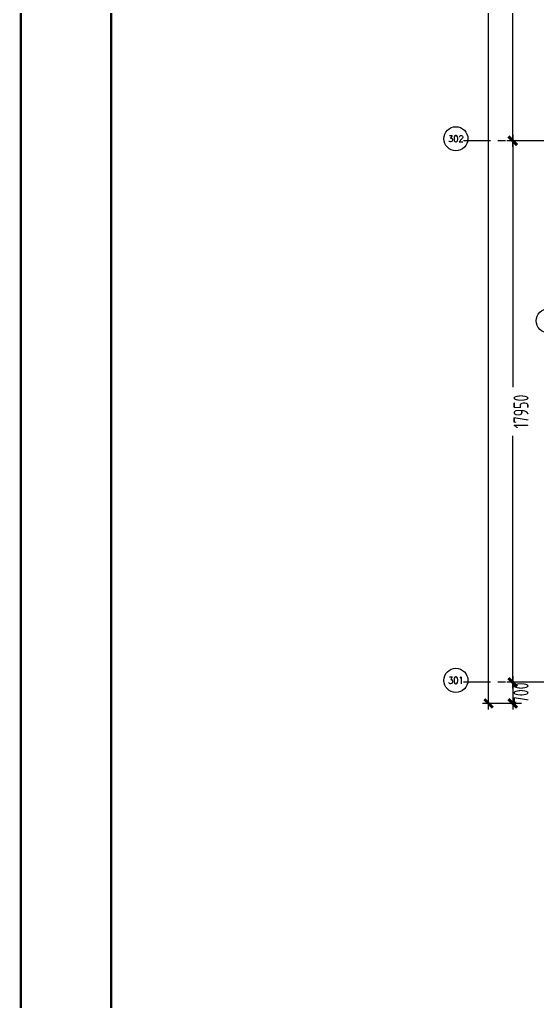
# Model space of a CAD drawing. Extents: x -1201378 to 2367219, y -619313 to 244905.
# Drawn here: x -287929 to -270759, y -265822 to -233285 of the extents above; entities that cross this region are included whole.
import ezdxf
from ezdxf.enums import TextEntityAlignment as Align

# ---------------------------------------------------------------- set-up
doc = ezdxf.new("R2010")
doc.units = 0
doc.header["$LTSCALE"] = 1000
doc.linetypes.add('CENTER', pattern=[2, 1.25, -0.25, 0.25, -0.25])
doc.layers.get('0').update_dxf_attribs({"linetype": 'CONTINUOUS'})
doc.layers.get('Defpoints').update_dxf_attribs({"linetype": 'CONTINUOUS'})
doc.layers.add('0-cxFrame', color=155, linetype='CONTINUOUS')
for name, color, linetype, lineweight in [('0-cxText', 131, 'CONTINUOUS', 25), ('S-axis', 111, 'CONTINUOUS', 0), ('S-dote', 5, 'CENTER', 0)]:
    doc.layers.add(name, color=color, linetype=linetype, lineweight=lineweight)
doc.styles.add('_TCH_AXIS', font='COMPLEX', dxfattribs={"bigfont": 'GBCBIG'})
doc.styles.add('cx_tuming', font='simhei.ttf')
doc.styles.add('cx_tuqian1', font='')
doc.styles.add('TSSD_Dimension', font='tssdeng.shx', dxfattribs={"width": 0.7, "bigfont": 'hztxt.shx'})
doc.styles.add('黑体', font='simhei.ttf', dxfattribs={"width": 0.8})
doc.styles.get('cx_tuqian1').set_extended_font_data('SimSun')
doc.dimstyles.new('TSSD_200_200', dxfattribs={"dimtxt": 500, "dimasz": 200, "dimexe": 200, "dimexo": 500, "dimgap": 200, "dimtad": 1, "dimdec": 0, "dimzin": 0, "dimdsep": 46, "dimtxsty": 'TSSD_Dimension', "dimblk": 'ARCHTICK', "dimcen": 0, "dimdle": 200, "dimclrt": 7, "dimadec": 0, "dimazin": 0, "dimtfac": 1, "dimtdec": 0, "dimtix": 1, "dimtmove": 2, "dimatfit": 3, "dimfxl": 1, "dimtolj": 1, "dimtzin": 0, "dimarcsym": 0})

# ---------------------------------------------------------------- blocks, each defined once
blk = doc.blocks.new('_ArchTick')
at = {"color": 0, "linetype": 'ByBlock', "const_width": 0.5}
blk.add_lwpolyline([(-0.71, -0.71), (0.71, 0.71)], dxfattribs=at)
blk = doc.blocks.new('*D518')
at = {"layer": 'Defpoints', "color": 0, "transparency": 16777216}
for p in [(-270790, -319348), (-271576, -337298), (-270790, -337298)]:
    blk.add_point(p, dxfattribs=at)
at = {"layer": 'S-axis', "color": 0, "lineweight": -2, "transparency": 16777216}
for p, q in [((-271576, -319148), (-271576, -327517)), ((-271290, -319348), (-271776, -319348)), ((-271576, -337498), (-271576, -329129)), ((-271290, -337298), (-271776, -337298))]:
    blk.add_line(p, q, dxfattribs=at)
at = {"layer": 'S-axis', "color": 0, "lineweight": -2, "transparency": 16777216, "xscale": 200, "yscale": 200, "zscale": 200}
for p, rotation in [((-271576, -319348), 90), ((-271576, -337298), 270)]:
    blk.add_blockref('_ArchTick', p, dxfattribs=dict(at, rotation=rotation))
at = {"layer": 'S-axis', "color": 7, "transparency": 16777216, "insert": (-271301, -328323), "char_height": 500, "attachment_point": 5, "rotation": 90, "style": 'TSSD_Dimension'}
blk.add_mtext('\\A1;17950', dxfattribs=at)
blk = doc.blocks.new('*D519')
at = {"layer": 'Defpoints', "color": 0, "transparency": 16777216}
for p in [(-270790, -337298), (-271576, -355248), (-270790, -355248)]:
    blk.add_point(p, dxfattribs=at)
at = {"layer": 'S-axis', "color": 0, "lineweight": -2, "transparency": 16777216}
for p, q in [((-271290, -337298), (-271776, -337298)), ((-271576, -337098), (-271576, -345467)), ((-271576, -355448), (-271576, -347079)), ((-271290, -355248), (-271776, -355248))]:
    blk.add_line(p, q, dxfattribs=at)
at = {"layer": 'S-axis', "color": 0, "lineweight": -2, "transparency": 16777216, "xscale": 200, "yscale": 200, "zscale": 200}
for p, rotation in [((-271576, -337298), 90), ((-271576, -355248), 270)]:
    blk.add_blockref('_ArchTick', p, dxfattribs=dict(at, rotation=rotation))
at = {"layer": 'S-axis', "color": 7, "transparency": 16777216, "insert": (-271301, -346273), "char_height": 500, "attachment_point": 5, "rotation": 90, "style": 'TSSD_Dimension'}
blk.add_mtext('\\A1;17950', dxfattribs=at)
blk = doc.blocks.new('*D520')
at = {"layer": 'Defpoints', "color": 0, "transparency": 16777216}
for p in [(-270790, -355248), (-271576, -355948), (-270790, -355948)]:
    blk.add_point(p, dxfattribs=at)
at = {"layer": 'S-axis', "color": 0, "lineweight": -2, "transparency": 16777216}
for p, q in [((-271290, -355248), (-271776, -355248)), ((-271576, -355048), (-271576, -356148)), ((-271290, -355948), (-271776, -355948))]:
    blk.add_line(p, q, dxfattribs=at)
at = {"layer": 'S-axis', "color": 0, "lineweight": -2, "transparency": 16777216, "xscale": 200, "yscale": 200, "zscale": 200}
for p, rotation in [((-271576, -355248), 90), ((-271576, -355948), 270)]:
    blk.add_blockref('_ArchTick', p, dxfattribs=dict(at, rotation=rotation))
at = {"layer": 'S-axis', "color": 7, "transparency": 16777216, "insert": (-271301, -355598), "char_height": 500, "attachment_point": 5, "rotation": 90, "style": 'TSSD_Dimension'}
blk.add_mtext('\\A1;700', dxfattribs=at)
blk = doc.blocks.new('*D459')
at = {"layer": 'Defpoints', "color": 0, "transparency": 16777216}
for p in [(-270890, -282748), (-272376, -355948), (-270890, -355948)]:
    blk.add_point(p, dxfattribs=at)
at = {"layer": 'S-axis', "color": 0, "lineweight": -2, "transparency": 16777216}
for p, q in [((-272376, -282548), (-272376, -318516)), ((-271390, -282748), (-272576, -282748)), ((-272376, -356148), (-272376, -320181)), ((-271390, -355948), (-272576, -355948))]:
    blk.add_line(p, q, dxfattribs=at)
at = {"layer": 'S-axis', "color": 0, "lineweight": -2, "transparency": 16777216, "xscale": 200, "yscale": 200, "zscale": 200}
for p, rotation in [((-272376, -282748), 90), ((-272376, -355948), 270)]:
    blk.add_blockref('_ArchTick', p, dxfattribs=dict(at, rotation=rotation))
at = {"layer": 'S-axis', "color": 7, "transparency": 16777216, "insert": (-272101, -319348), "char_height": 500, "attachment_point": 5, "rotation": 90, "style": 'TSSD_Dimension'}
blk.add_mtext('\\A1;73200', dxfattribs=at)
blk = doc.blocks.new('TK22.A0 L(Dragon)')
at = {"layer": '0-cxFrame', "color": 7, "const_width": 0.5}
blk.add_lwpolyline([(0, 0), (-1486, 0), (-1486, 841), (0, 841)], close=True, dxfattribs=at)
at = {"layer": '0-cxFrame', "const_width": 0.5}
blk.add_lwpolyline([(-80, 10), (-1466, 10), (-1466, 831), (-80, 831)], close=True, dxfattribs=at)
at = {"style": '黑体', "flags": 4}
blk.add_attdef('图幅', text='', height=3.3, dxfattribs=at).set_placement((-40, 3), align=Align.RIGHT)
at = {"layer": '0-cxText', "flags": 4}
for tag, height, style, p in [('建设单位', 3.5, 'cx_tuming', (-45, 240)), ('项目名称', 3.5, 'cx_tuming', (-45, 210)), ('子项名称', 3.5, 'cx_tuming', (-45, 180)), ('工程编号', 3.3, 'cx_tuqian1', (-35, 165)), ('图名1', 3.5, 'cx_tuming', (-45, 87)), ('图名2', 3.5, 'cx_tuming', (-45, 79)), ('图名3', 3.5, 'cx_tuming', (-45, 71)), ('出图日期', 3.3, 'cx_tuqian1', (-39, 60)), ('专业', 3.3, 'cx_tuqian1', (-55, 52)), ('图号', 3.3, 'cx_tuqian1', (-55, 44)), ('版次', 3.3, 'cx_tuqian1', (-20, 44))]:
    blk.add_attdef(tag, text='', height=height, dxfattribs=dict(at, style=style)).set_placement(p, align=Align.MIDDLE)
at = {"layer": 'Defpoints', "color": 6, "flags": 4}
for tag, height, style, p in [('tufu', 3.3, '黑体', (-12, 12)), ('dwfname', 4, 'cx_tuqian1', (-80, 3))]:
    blk.add_attdef(tag, text='', height=height, dxfattribs=dict(at, style=style)).set_placement(p, align=Align.RIGHT)
blk = doc.blocks.new('3#轴网')
at = {"layer": 'S-axis'}
for centre in [(-273461.5, -337233.9), (-270397.6, -343266.6), (-273461.5, -355183.9)]:
    blk.add_circle(centre, 400, dxfattribs=at)
at = {"layer": 'S-dote'}
for p, q in [((-78316.2, -337298.2), (-273210.6, -337298.2)), ((-78316.2, -355248.2), (-273210.6, -355248.2))]:
    blk.add_line(p, q, dxfattribs=at)
at = {"layer": 'S-axis', "style": '_TCH_AXIS'}
for s, height, p, p2 in [('302', 206.28, (-273721.8, -337337), (-273201.2, -337337)), ('301', 224.46, (-273718, -355296.1), (-273205, -355296.1))]:
    blk.add_text(s, height=height, dxfattribs=at).set_placement(p, p2, align=Align.FIT)
at = {"layer": 'S-axis'}
for base, p1, p2, picture, middle in [((-272376.4, -355948.2), (-270890, -282748.2), (-270890, -355948.2), '*D459', (-272101.4, -319348.2)), ((-271576.4, -337298.2), (-270790, -319348.2), (-270790, -337298.2), '*D518', (-271301.4, -328323.2)), ((-271576.4, -355248.2), (-270790, -337298.2), (-270790, -355248.2), '*D519', (-271301.4, -346273.2)), ((-271576.4, -355948.2), (-270790, -355248.2), (-270790, -355948.2), '*D520', (-271301.4, -355598.2))]:
    dim = blk.add_linear_dim(base=base, p1=p1, p2=p2, angle=270, dimstyle='TSSD_200_200', dxfattribs=at)
    dim.commit()
    dim.dimension.update_dxf_attribs({"geometry": picture, "text_midpoint": middle, "dimtype": 161})

msp = doc.modelspace()

# ---------------------------------------------------------------- block references
at = {"layer": '0-cxFrame', "xscale": 150, "yscale": 150, "zscale": 150}
msp.add_blockref('TK22.A0 L(Dragon)', (-64991.7, -296102.2), dxfattribs=at)
at = {"layer": 'S-axis'}
msp.add_blockref('3#轴网', (0, 100000), dxfattribs=at)

doc.saveas('drawing.dxf')
